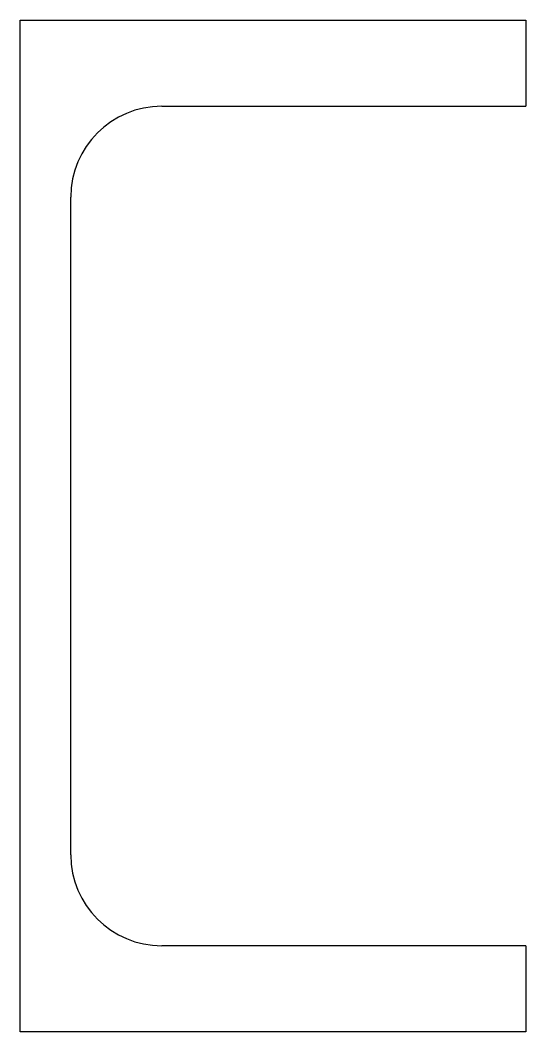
# Model space of a CAD drawing. Extents: x 0 to 50, y 0 to 100.
import ezdxf

# ---------------------------------------------------------------- set-up
doc = ezdxf.new("R2010")
doc.units = 0
doc.layers.add('KTS_EX_VIS', color=7, linetype='Continuous')

msp = doc.modelspace()

# ---------------------------------------------------------------- linework, layer by layer
at = {"layer": 'KTS_EX_VIS'}
for p, q in [((0, 0), (0, 100)), ((0, 100), (50, 100)), ((50, 100), (50, 91.5)), ((14, 91.5), (50, 91.5)), ((5, 17.5), (5, 82.5)), ((50, 8.5), (14, 8.5)), ((50, 8.5), (50, 0)), ((50, 0), (0, 0))]:
    msp.add_line(p, q, dxfattribs=at)
for centre, start, end in [((14, 82.5), 90, 180), ((14, 17.5), 180, 270)]:
    msp.add_arc(centre, 9, start, end, dxfattribs=at)

doc.saveas('drawing.dxf')
